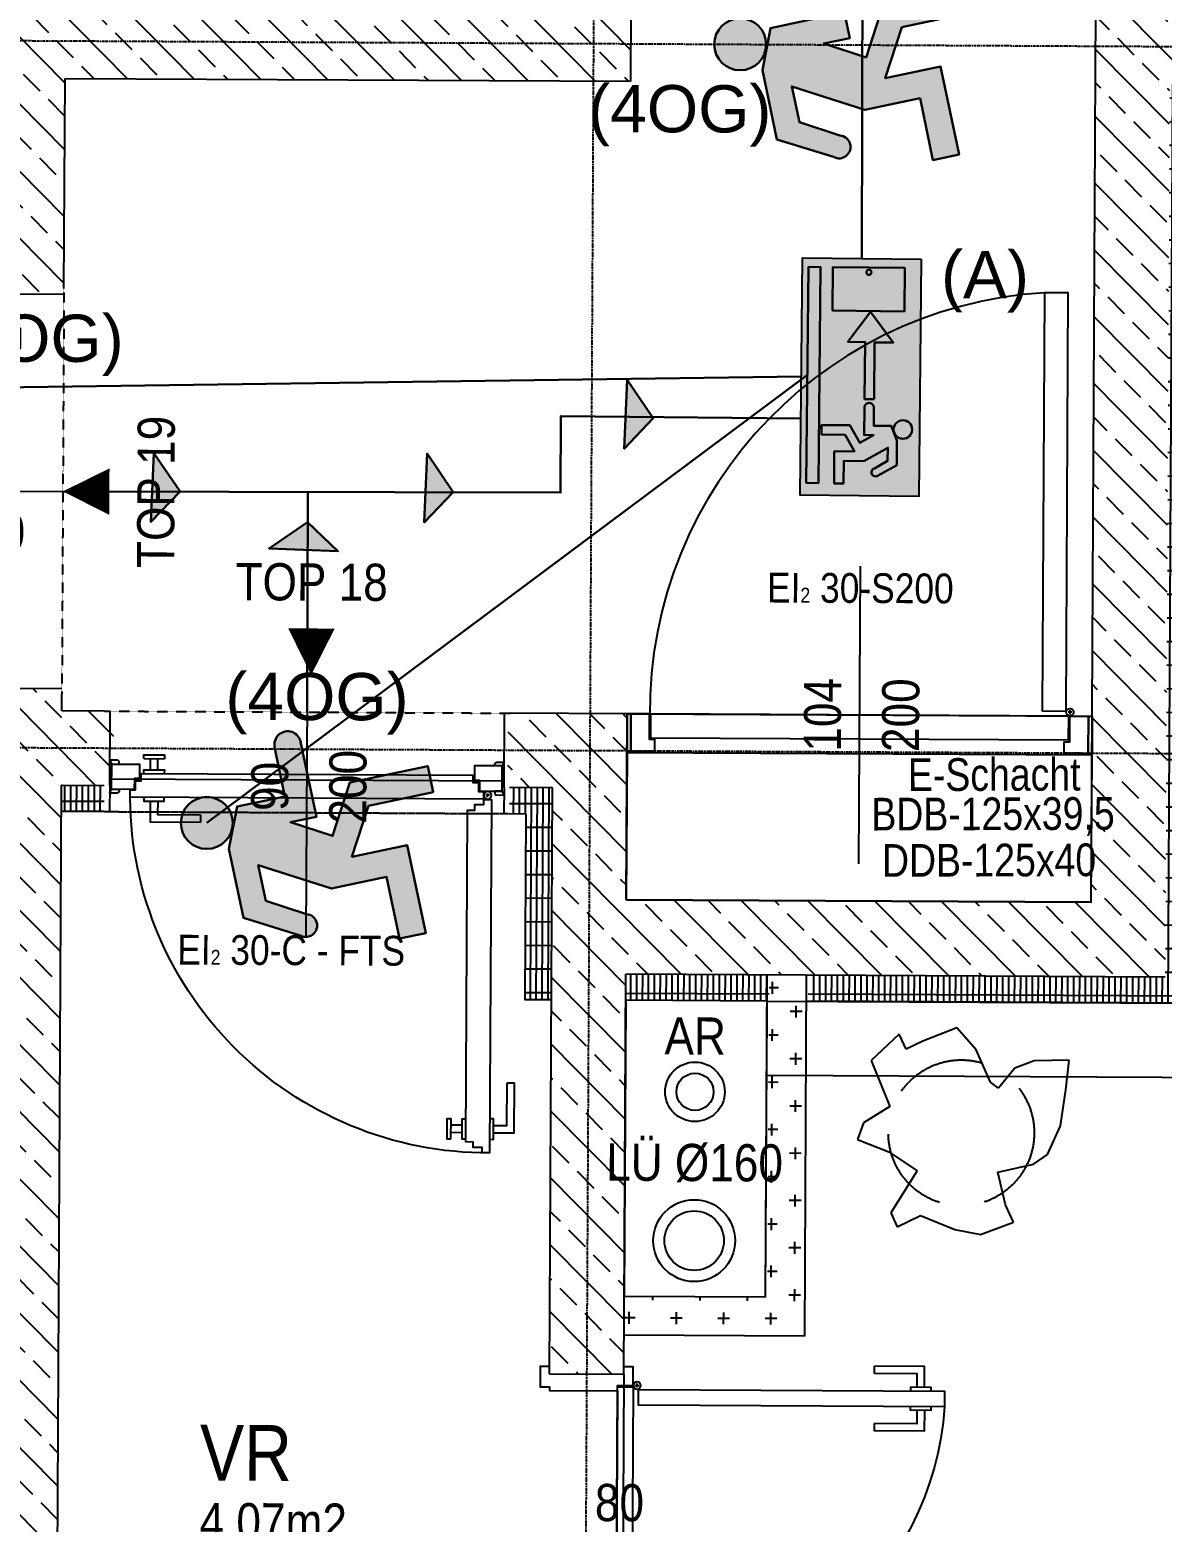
# Model space of a CAD drawing. Header units: millimetres. Extents: x -89828 to -25315, y -35442 to 69272.
# Drawn here: x -78117 to -75073, y 27855 to 31866 of the extents above; entities that cross this region are included whole.
import ezdxf
from ezdxf.enums import TextEntityAlignment as Align

# ---------------------------------------------------------------- set-up
doc = ezdxf.new("R2010")
doc.units = ezdxf.units.MM
doc.linetypes.add('HIDDEN2', pattern=[0.1875, 0.125, -0.0625])
doc.linetypes.add('STRICHPUNKT', pattern=[1, 0.5, -0.25, 0, -0.25])
for name, color, linetype in [('00_HLP---------M0', 6, 'Continuous'), ('00_HLP-G00-L04-M0', 6, 'Continuous'), ('01-ANS-G00-L04-M0', 8, 'Continuous'), ('01-SYM-G00-L04-M0', 8, 'Continuous'), ('01-TXT---------M0', 1, 'Continuous'), ('01-TXT---------PP', 1, 'Continuous'), ('01-TXT-G00-L04-M0', 1, 'Continuous'), ('02-AXO-G00-L04-M0', 8, 'STRICHPUNKT'), ('02-DIM-G00-L04-ROHBAU', 8, 'Continuous'), ('02-FIL-G00-L04-ORANGE', 40, 'Continuous'), ('02-FIL-G00-L04-STB', 8, 'Continuous'), ('02-HID-G00-L04-M0', 8, 'HIDDEN2'), ('02-TWA---------M0', 4, 'Continuous'), ('02-TWA-G00-L04-M0', 4, 'Continuous'), ('02-ZWA---------M0', 2, 'Continuous'), ('02-ZWA-G00-L04-M0', 2, 'Continuous'), ('03-ANS-G00-L04-M0', 8, 'Continuous'), ('03-SYM-G00-L04-M0', 8, 'Continuous'), ('05-STO---------M0', 1, 'Continuous'), ('05-STO--------M0', 1, 'Continuous'), ('05-SYM---------M0', 8, 'Continuous'), ('05-SYM--------M0', 8, 'Continuous'), ('05-SYM-G00-L04-M0', 8, 'Continuous'), ('05-TXT--------M0', 8, 'Continuous'), ('05-TXT-G00-L04-M0', 8, 'Continuous'), ('05_HLP---------M0', 6, 'Continuous'), ('07_MOB-G00-L04-M0', 6, 'HIDDEN2')]:
    doc.layers.add(name, color=color, linetype=linetype)
doc.layers.add('E_Bauangaben', color=242, linetype='Continuous', true_color=0xcb1042)
doc.styles.add('0.EG (1)$0$ERSTELLTER_STIL_2', font='ARIALN.TTF')
doc.styles.add('ARIAL', font='arial.ttf', dxfattribs={"width": 0.85})
doc.styles.get("Standard").update_dxf_attribs({"font": 'arial.ttf'})
doc.dimstyles.new('pp chromy&schneider', dxfattribs={"dimscale": 0.005, "dimtxt": 25, "dimasz": 10, "dimexe": 0, "dimexo": 0, "dimgap": 5, "dimtad": 1, "dimdec": 1, "dimlfac": 100, "dimrnd": 0.1, "dimzin": 9, "dimdsep": 46, "dimtxsty": 'ARIAL', "dimblk": 'c&s kote', "dimcen": 0, "dimse1": 1, "dimse2": 1, "dimclrd": 8, "dimclrt": 8, "dimadec": 0, "dimazin": 0, "dimtfac": 0.75, "dimtdec": 1, "dimtix": 1, "dimtmove": 2, "dimatfit": 0, "dimldrblk": 'NONE', "dimfxl": 1, "dimtolj": 1, "dimlwd": -1, "dimarcsym": 0})
pattern_1 = [(89.70755, (-111790.204, -17025.04), (-15.8747932, 0.0810293), []), (179.70755, (-111790.204, -17025.04), (-0.32412, -63.49917), [])]
pattern_2 = [(134.70755, (-111790.2, -17025.04), (-90.25976, -89.34302), []), (134.70755, (-111789.75, -16935.24), (-90.25976, -89.34302), [63.5, -31.75])]

# ---------------------------------------------------------------- blocks, each defined once
blk = doc.blocks.new('WET')
at = {"layer": '02-TWA---------M0'}
for points in [[(-0.53, 0), (-0.53, 0.2)], [(0.53, 0), (0.53, 0.2)]]:
    blk.add_lwpolyline(points, dxfattribs=at)
at = {"layer": '02-ZWA---------M0'}
for points in [[(-0.53, 0), (-0.53, -0.07)], [(0.53, 0), (0.53, -0.07)]]:
    blk.add_lwpolyline(points, dxfattribs=at)
at = {"layer": '05-STO---------M0'}
for points in [[(-0.525, 0.058), (-0.505, 0.058), (-0.505, 0.063, 0.414214), (-0.51, 0.068), (-0.53, 0.068)], [(0.525, 0.058), (0.505, 0.058), (0.505, 0.063, -0.414214), (0.51, 0.068), (0.53, 0.068)], [(-0.525, -0.01), (-0.505, -0.01), (-0.505, -0.015, -0.414214), (-0.51, -0.02), (-0.53, -0.02)], [(0.525, -0.01), (0.505, -0.01), (0.505, -0.015, 0.414214), (0.51, -0.02), (0.53, -0.02)]]:
    blk.add_lwpolyline(points, format="xyb", close=True, dxfattribs=at)
for points in [[(-0.464, -0.01), (-0.525, -0.01), (-0.525, 0.058), (-0.45, 0.058), (-0.45, 0.058), (-0.45, 0.058), (-0.45, 0.0195), (-0.464, 0.0195), (-0.464, -0.01)], [(0.464, -0.01), (0.525, -0.01), (0.525, 0.058), (0.45, 0.058), (0.45, 0.058), (0.45, 0.058), (0.45, 0.0195), (0.464, 0.0195), (0.464, -0.01)]]:
    blk.add_lwpolyline(points, dxfattribs=at)
at = {"layer": '05-SYM---------M0'}
for p, q in [((-0.422, -0.908), (-0.392, -0.908)), ((-0.422, -0.928), (-0.392, -0.928))]:
    blk.add_line(p, q, dxfattribs=at)
for points in [[(0.53, 0.018), (-0.53, 0.018)], [(-0.432, -0.061), (-0.432, -0.061), (-0.452, -0.061), (-0.452, -0.046), (-0.476, -0.046), (-0.476, -0.032), (-0.496, -0.032), (-0.496, -0.982), (-0.476, -0.982), (-0.476, -0.968), (-0.452, -0.968), (-0.452, -0.953), (-0.432, -0.953), (-0.432, -0.061)], [(-0.491, -0.021), (-0.481, -0.021)], [(-0.486, -0.026), (-0.486, -0.016)], [(-0.506, -0.928), (-0.562, -0.928), (-0.562, -0.793)], [(-0.542, -0.793), (-0.562, -0.793)], [(-0.506, -0.908), (-0.542, -0.908), (-0.542, -0.793)], [(-0.496, -0.9455), (-0.506, -0.9455), (-0.506, -0.8905), (-0.496, -0.8905)], [(-0.432, -0.9455), (-0.422, -0.9455), (-0.422, -0.8905), (-0.432, -0.8905)], [(-0.392, -0.9455), (-0.382, -0.9455), (-0.382, -0.8905), (-0.392, -0.8905)], [(-0.392, -0.9455), (-0.392, -0.8905)]]:
    blk.add_lwpolyline(points, dxfattribs=at)
blk.add_circle((-0.486, -0.021), 0.01, dxfattribs=at)
blk.add_arc((-0.486, -0.021), 0.9611, 269.4038, 0.6558, dxfattribs=at)
at = {"layer": '05_HLP---------M0'}
for p, q in [((0.401, 0.043), (0.401, 0.073)), ((0.421, 0.043), (0.421, 0.073))]:
    blk.add_line(p, q, dxfattribs=at)
for points in [[(0.4385, 0.073), (0.4385, 0.083), (0.3835, 0.083), (0.3835, 0.073)], [(0.4385, 0.073), (0.3835, 0.073)], [(0.4385, 0.033), (0.4385, 0.043), (0.3835, 0.043), (0.3835, 0.033)], [(-0.446, 0.033), (-0.446, 0.033), (-0.446, 0.013), (-0.461, 0.013), (-0.461, -0.011), (-0.475, -0.011), (-0.475, -0.031), (0.475, -0.031), (0.475, -0.011), (0.461, -0.011), (0.461, 0.013), (0.446, 0.013), (0.446, 0.033), (-0.446, 0.033)], [(0.4385, -0.031), (0.4385, -0.041), (0.3835, -0.041), (0.3835, -0.031)], [(0.421, -0.041), (0.421, -0.097), (0.286, -0.097)], [(0.401, -0.041), (0.401, -0.077), (0.286, -0.077)], [(0.286, -0.077), (0.286, -0.097)]]:
    blk.add_lwpolyline(points, dxfattribs=at)
blk = doc.blocks.new('00-top')
blk.add_lwpolyline([(0, 0, 0, 0.125, 0), (-0.125, 0, 0.125, 0.125, 0)], format="xyseb")
at = {"layer": '01-TXT---------M0', "color": 8, "style": 'ARIAL', "width": 0.85}
for tag, p in [('NUMBER', (-0.3, 0)), ('TOP', (-0.65, 0))]:
    blk.add_attdef(tag, text='', height=0.1, rotation=90, dxfattribs=at).set_placement(p, align=Align.MIDDLE_CENTER)
blk = doc.blocks.new('05-TXT')
at = {"layer": '05-TXT--------M0'}
blk.add_line((-0.4, 0), (0.4, 0), dxfattribs=at)
at = {"layer": '05-TXT--------M0', "color": 8, "style": 'ARIAL', "width": 0.85}
blk.add_attdef('BREITE', text='', height=0.1, dxfattribs=at).set_placement((0, 0.05), align=Align.CENTER)
blk.add_attdef('HÖHE', text='', height=0.1, rotation=360, dxfattribs=at).set_placement((0, -0.06), align=Align.TOP_CENTER)
blk = doc.blocks.new('TÜR-80_20er-WAND')
at = {"layer": '00_HLP---------M0'}
for points in [[(-0.3575, 0.045), (-0.3575, 0.101), (-0.2225, 0.101)], [(-0.3375, 0.045), (-0.3375, 0.081), (-0.2225, 0.081)], [(-0.2225, 0.081), (-0.2225, 0.101)], [(-0.375, 0.035), (-0.375, 0.045), (-0.32, 0.045), (-0.32, 0.035)], [(0.4, -0.007), (-0.4, -0.007)], [(-0.375, -0.007), (-0.375, -0.017), (-0.32, -0.017), (-0.32, -0.007)], [(-0.3575, -0.017), (-0.3575, -0.073), (-0.2225, -0.073)], [(-0.3375, -0.017), (-0.3375, -0.053), (-0.2225, -0.053)], [(-0.2225, -0.053), (-0.2225, -0.073)]]:
    blk.add_lwpolyline(points, dxfattribs=at)
blk.add_lwpolyline([(0.4115, 0.035), (-0.4115, 0.035), (-0.4115, 0.035), (-0.4115, -0.007), (0.4115, -0.007)], close=True, dxfattribs=at)
at = {"layer": '02-TWA---------M0'}
for points in [[(-0.445, -0.19), (-0.445, 0.01)], [(0.445, -0.19), (0.445, 0.01)]]:
    blk.add_lwpolyline(points, dxfattribs=at)
at = {"layer": '05-STO--------M0'}
for points in [[(-0.465, -0.19), (-0.465, -0.215), (-0.41, -0.215), (-0.41, -0.19), (-0.4, -0.19), (-0.4, -0.007), (-0.415, -0.007), (-0.415, 0.035), (-0.465, 0.035), (-0.465, 0.01)], [(0.465, -0.19), (0.465, -0.215), (0.41, -0.215), (0.41, -0.19), (0.4, -0.19), (0.4, -0.007), (0.415, -0.007), (0.415, 0.035), (0.465, 0.035), (0.465, 0.01)]]:
    blk.add_lwpolyline(points, dxfattribs=at)
at = {"layer": '05-SYM---------M0'}
for points in [[(0.352, 0.8185), (0.296, 0.8185), (0.296, 0.6835)], [(0.362, 0.836), (0.352, 0.836), (0.352, 0.781), (0.362, 0.781)], [(0.404, 0.836), (0.414, 0.836), (0.414, 0.781), (0.404, 0.781)], [(0.414, 0.8185), (0.47, 0.8185), (0.47, 0.6835)], [(0.352, 0.7985), (0.316, 0.7985), (0.316, 0.6835)], [(0.414, 0.7985), (0.45, 0.7985), (0.45, 0.6835)], [(0.316, 0.6835), (0.296, 0.6835)], [(0.45, 0.6835), (0.47, 0.6835)]]:
    blk.add_lwpolyline(points, dxfattribs=at)
at = {"layer": '05-SYM--------M0'}
blk.add_lwpolyline([(0.404, 0.0495), (0.404, 0.8725), (0.404, 0.8725), (0.362, 0.8725), (0.362, 0.0495)], close=True, dxfattribs=at)
for points in [[(0.41, 0.046), (0.42, 0.046)], [(0.415, 0.041), (0.415, 0.051)]]:
    blk.add_lwpolyline(points, dxfattribs=at)
blk.add_circle((0.415, 0.046), 0.01, dxfattribs=at)
blk.add_arc((0.415, 0.046), 0.8282, 93.6691, 183.6691, dxfattribs=at)
blk = doc.blocks.new('01-SQM')
at = {"layer": '01-TXT---------M0', "color": 1, "style": 'ARIAL', "width": 0.85}
blk.add_attdef('ROOM', (0, 0), '', height=0.15, dxfattribs=at)
blk.add_attdef('AREA', text='', height=0.1, dxfattribs=at).set_placement((0, -0.06), align=Align.TOP_LEFT)
at = {"layer": '01-TXT---------PP', "color": 1, "style": 'ARIAL', "width": 0.85}
blk.add_attdef('NR', text='', height=0.15, dxfattribs=at).set_placement((-0.1173, 0), align=Align.RIGHT)
blk.add_attdef('FLOOR', text='', height=0.1, dxfattribs=at).set_placement((0, -0.26), align=Align.TOP_LEFT)
blk = doc.blocks.new('03-rar')
blk.add_circle((0, 0), 0.05)
at = {"layer": '01-TXT---------M0', "color": 8, "style": 'ARIAL', "width": 0.85}
blk.add_attdef('RR', text='', height=0.1, dxfattribs=at).set_placement((0, 0.1), align=Align.CENTER)
blk = doc.blocks.new('ZIMMERPFLANZE')
blk.add_lwpolyline([(-11.7366, -9.202), (-11.7751, -9.238), (-11.7495, -9.3013), (-11.7859, -9.3233), (-11.7943, -9.3461), (-11.751, -9.3631), (-11.7126, -9.3893), (-11.7486, -9.447), (-11.7402, -9.4662), (-11.7078, -9.4506), (-11.6609, -9.4698), (-11.626, -9.477), (-11.5804, -9.4602), (-11.5912, -9.4362), (-11.602, -9.3917), (-11.5527, -9.3809), (-11.5335, -9.3677), (-11.5155, -9.3281), (-11.5083, -9.2788), (-11.5035, -9.238), (-11.5515, -9.2392), (-11.578, -9.2488), (-11.6008, -9.2764), (-11.6116, -9.268), (-11.6309, -9.2236), (-11.6573, -9.1936), (-11.7042, -9.2116), (-11.727, -9.2224), (-11.7366, -9.202)])
blk.add_circle((-11.6518, -9.3375), 0.1)
blk = doc.blocks.new('c&s kote')
at = {"color": 8}
for p, q in [((0, -2), (0, 2)), ((0, 2), (0, -2)), ((-2, 0), (2, 0)), ((2, 0), (-2, 0))]:
    blk.add_line(p, q, dxfattribs=at)
blk.add_circle((0, 0), 0.5, dxfattribs=at)
blk = doc.blocks.new('*D358')
at = {"layer": '02-DIM-G00-L04-ROHBAU', "color": 8, "transparency": 16777216}
blk.add_arc((-84106.7, 21100.8), 1076, 180.0171, 269.7049, dxfattribs=at)
at = {"layer": 'Defpoints', "color": 0, "transparency": 16777216}
for p in [(-84004.5, 41133.9), (-89295.3, 21099.5), (-71706.6, 21103.9), (-85039.4, 20564.2), (-84118.8, 18734.2)]:
    blk.add_point(p, dxfattribs=at)
at = {"layer": '02-DIM-G00-L04-ROHBAU', "color": 8, "transparency": 16777216, "xscale": 0.05, "yscale": 0.05, "zscale": 0.05}
for p, rotation in [((-85182.7, 21100.5), 90.01578644530409), ((-84112.2, 20024.8), 359.7062180805232)]:
    blk.add_blockref('c&s kote', p, dxfattribs=dict(at, rotation=rotation))
at = {"layer": '02-DIM-G00-L04-ROHBAU', "color": 8, "transparency": 16777216, "insert": (-84869.4, 20341.8), "char_height": 0.125, "attachment_point": 5, "rotation": 314.861, "style": 'ARIAL'}
blk.add_mtext('\\A1;90°', dxfattribs=at)
blk = doc.blocks.new('_None')
blk = doc.blocks.new('TÜR-BLOCKZARGE-SCHACHT_125')
at = {"layer": '05-STO---------M0'}
for points in [[(-0.565, 0), (-0.615, 0), (-0.615, 0.1), (-0.55, 0.1), (-0.55, 0.1), (-0.55, 0.1), (-0.55, 0.069), (-0.565, 0.069), (-0.565, 0)], [(0.565, 0), (0.615, 0), (0.615, 0.1), (0.55, 0.1), (0.55, 0.1), (0.55, 0.1), (0.55, 0.069), (0.565, 0.069), (0.565, 0)]]:
    blk.add_lwpolyline(points, dxfattribs=at)
at = {"layer": '05-SYM---------M0'}
for points in [[(-0.615, 0), (-0.625, 0), (-0.625, 0.1), (-0.615, 0.1)], [(0.615, 0), (0.625, 0), (0.625, 0.1), (0.615, 0.1)]]:
    blk.add_lwpolyline(points, close=True, dxfattribs=at)
for points in [[(-0.57, -0.0104), (-0.56, -0.0104)], [(-0.565, -0.0154), (-0.565, -0.0054)], [(-0.4906, -0.0134), (-0.4906, -0.0134), (-0.4906, -0.0134), (-0.4906, -0.0134), (-0.5546, -0.0134), (-0.5546, -0.0134), (-0.5546, -0.0134), (-0.5546, -1.1374), (-0.5546, -1.1374), (-0.5546, -1.1374), (-0.4906, -1.1374), (-0.4906, -1.1374), (-0.4906, -1.1374), (-0.4906, -0.0134)]]:
    blk.add_lwpolyline(points, dxfattribs=at)
blk.add_circle((-0.565, -0.0104), 0.01, dxfattribs=at)
blk.add_arc((-0.565, -0.0104), 1.1295, 273.777, 3.777, dxfattribs=at)
at = {"layer": '05_HLP---------M0'}
blk.add_lwpolyline([(-0.562, 0.064), (-0.562, 0.064), (-0.562, 0.064), (-0.562, 0.064), (-0.562, 0), (-0.562, 0), (-0.562, 0), (0.562, 0), (0.562, 0), (0.562, 0), (0.562, 0.064), (0.562, 0.064), (0.562, 0.064), (-0.562, 0.064)], dxfattribs=at)
blk = doc.blocks.new('*D401')
at = {"layer": '02-DIM-G00-L04-ROHBAU', "color": 8, "transparency": 16777216}
blk.add_arc((-84017.6, 38567), 783.2, 89.7112, 180.3764, dxfattribs=at)
at = {"layer": 'Defpoints', "color": 0, "transparency": 16777216}
for p in [(-84004.5, 41133.9), (-84408.4, 39245.7), (-66186.8, 38685.2), (-89206.3, 38532.5), (-84118.8, 18734.2)]:
    blk.add_point(p, dxfattribs=at)
at = {"layer": '02-DIM-G00-L04-ROHBAU', "color": 8, "transparency": 16777216, "xscale": 0.05, "yscale": 0.05, "zscale": 0.05}
for p, rotation in [((-84013.6, 39350.1), 359.709378319148), ((-84800.7, 38561.8), 270.3781979327374)]:
    blk.add_blockref('c&s kote', p, dxfattribs=dict(at, rotation=rotation))
at = {"layer": '02-DIM-G00-L04-ROHBAU', "color": 8, "transparency": 16777216, "insert": (-84571.9, 39120.4), "char_height": 0.125, "attachment_point": 5, "rotation": 45.0438, "style": 'ARIAL'}
blk.add_mtext('\\A1;91°', dxfattribs=at)
blk = doc.blocks.new('*D400')
at = {"layer": '02-DIM-G00-L04-ROHBAU', "color": 8, "transparency": 16777216}
blk.add_arc((-84037, 34766.4), 799.5, 89.7111, 179.704, dxfattribs=at)
at = {"layer": 'Defpoints', "color": 0, "transparency": 16777216}
for p in [(-84004.5, 41133.9), (-84433.2, 35460.8), (-89225.4, 34792.9), (-66207.2, 34675.4), (-84118.8, 18734.2)]:
    blk.add_point(p, dxfattribs=at)
at = {"layer": '02-DIM-G00-L04-ROHBAU', "color": 8, "transparency": 16777216, "xscale": 0.05, "yscale": 0.05, "zscale": 0.05}
for p, rotation in [((-84032.9, 35565.8), 359.7093409936003), ((-84836.4, 34770.5), 269.7057576421179)]:
    blk.add_blockref('c&s kote', p, dxfattribs=dict(at, rotation=rotation))
at = {"layer": '02-DIM-G00-L04-ROHBAU', "color": 8, "transparency": 16777216, "insert": (-84599.5, 35334.6), "char_height": 0.125, "attachment_point": 5, "rotation": 44.7075, "style": 'ARIAL'}
blk.add_mtext('\\A1;90°', dxfattribs=at)
blk = doc.blocks.new('9809550')
at = {"color": 18, "lineweight": 30, "true_color": 0x000000}
for points in [[(423921.7, 99168.8), (423956.8, 99168.8), (423956.8, 99202.9), (423984.5, 99214.5), (424033.7, 99214.5), (424053.8, 99178.3)], [(424040.2, 99170.9), (424025.2, 99196.7), (423999.7, 99196.8), (424026.2, 99150.3), (424026.2, 99110.9), (424070.2, 99110.9), (424070.2, 99092.3), (424007.5, 99092.3), (424007.5, 99131.7), (423975, 99113.1), (423975, 99067), (423956.5, 99067), (423956.5, 99122.4), (423990.5, 99141.9), (423975.1, 99168.8), (423975.1, 99150.2), (423921.7, 99150.3)]]:
    blk.add_lwpolyline(points, dxfattribs=at)
blk.add_circle((423963.6, 99225.9), 18.1, dxfattribs=at)
for centre, radius, start, end in [((424047.8, 99173.1), 7.96, 195.7299, 41.4005), ((423921.7, 99159.5), 9.27, 89.9849, 270.0151)]:
    blk.add_arc(centre, radius, start, end, dxfattribs=at)
blk = doc.blocks.new('750298750')
h = blk.add_hatch(color=3)
h.paths.add_polyline_path([(426943.6, 99576.9), (426968.1, 99576.8), (426982.5, 99552, 1.25347), (426995.6, 99559.2), (426976.3, 99594), (426929, 99594), (426902.3, 99582.8), (426902.3, 99550), (426868.6, 99550, 1), (426868.6, 99532.2), (426919.9, 99532.1), (426919.9, 99550), (426934.8, 99524.1), (426902.1, 99505.4), (426902.1, 99452.1), (426919.8, 99452.1), (426919.8, 99496.4), (426951.1, 99514.3), (426951.1, 99476.4), (427011.4, 99476.4), (427011.4, 99494.3), (426969.1, 99494.3), (426969.1, 99532.2)])
h.paths.add_polyline_path([(426891.5, 99604.9, 1), (426926.3, 99604.9, 1)])
at = {"xscale": 0.9619413167778113, "yscale": 0.9619413167778113, "zscale": 0.9619413167778113}
blk.add_blockref('9809550', (19080.8, 4155.4), dxfattribs=at)
blk = doc.blocks.new('RIVO-SIBEL-ARR-left')
h = blk.add_hatch(color=100)
h.paths.add_polyline_path([(3656.51, 1956.46), (3656.51, 1947.63), (3674.18, 1947.63), (3674.18, 1956.46)])
h.paths.add_polyline_path([(3662.75, 1954.45), (3662.75, 1953.06), (3666.97, 1953.06), (3666.98, 1952.36), (3662.74, 1952.36), (3662.74, 1951.07), (3660.49, 1952.74)], flags=16)
h.paths.add_polyline_path([(3660.42, 1955.25), (3660.42, 1949.9), (3657.18, 1949.9), (3657.18, 1955.25)], flags=16)
h.paths.add_polyline_path([(3657.73, 1952.58, -1), (3657.35, 1952.58, -1)], flags=0)
h.paths.add_polyline_path([(3667.61, 1953.06), (3668.95, 1953.06), (3668.95, 1954.36), (3669.48, 1954.59, -0.535619), (3668.52, 1955.23, -1), (3669.9, 1955.23, -0.302406), (3669.48, 1954.59), (3670.01, 1954.8), (3671.88, 1954.8), (3672.65, 1953.42, -1.25347), (3672.13, 1953.14), (3671.56, 1954.12), (3670.59, 1954.12), (3671.59, 1952.35), (3671.59, 1950.85), (3673.27, 1950.85), (3673.27, 1950.14), (3670.88, 1950.14), (3670.88, 1951.64), (3669.64, 1950.93), (3669.64, 1949.18), (3668.94, 1949.18), (3668.94, 1951.29), (3670.24, 1952.03), (3669.65, 1953.05), (3669.65, 1952.35), (3667.61, 1952.35, -1)], flags=16)
h.paths.add_polyline_path([(3673.27, 1948.98), (3673.27, 1948.07), (3657.18, 1948.07), (3657.18, 1948.98)], flags=16)
h = blk.add_hatch(color=256)
h.paths.add_polyline_path([(3670.59, 1954.12), (3671.56, 1954.12), (3672.13, 1953.14, 1.25347), (3672.65, 1953.42), (3671.88, 1954.8), (3670.01, 1954.8), (3668.95, 1954.36), (3668.95, 1953.06), (3667.61, 1953.06, 1), (3667.61, 1952.35), (3669.65, 1952.35), (3669.65, 1953.05), (3670.24, 1952.03), (3668.94, 1951.29), (3668.94, 1949.18), (3669.64, 1949.18), (3669.64, 1950.93), (3670.88, 1951.64), (3670.88, 1950.14), (3673.27, 1950.14), (3673.27, 1950.85), (3671.59, 1950.85), (3671.59, 1952.35)])
h.paths.add_polyline_path([(3668.52, 1955.23, 1), (3669.9, 1955.23, 1)])
h = blk.add_hatch(color=7)
h.paths.add_polyline_path([(3660.42, 1955.25), (3657.18, 1955.25), (3657.18, 1949.9), (3660.42, 1949.9)])
h.paths.add_polyline_path([(3657.73, 1952.58, -1), (3657.35, 1952.58, -1)], flags=16)
h.paths.add_polyline_path([(3673.27, 1948.07), (3673.27, 1948.98), (3657.18, 1948.98), (3657.18, 1948.07)])
blk.add_hatch(color=256).paths.add_polyline_path([(3662.75, 1953.06), (3662.75, 1954.45), (3660.49, 1952.74), (3662.74, 1951.07), (3662.74, 1952.36), (3666.98, 1952.36), (3666.97, 1953.06)])
blk.add_lwpolyline([(3656.51, 1956.46), (3674.18, 1956.46), (3674.18, 1947.63), (3656.51, 1947.63)], close=True)
at = {"color": 18, "lineweight": 30, "true_color": 0x000000}
for points in [[(3660.42, 1955.25), (3657.18, 1955.25), (3657.18, 1949.9), (3660.42, 1949.9)], [(3673.27, 1948.98), (3657.18, 1948.98), (3657.18, 1948.07), (3673.27, 1948.07)]]:
    blk.add_lwpolyline(points, close=True, dxfattribs=at)
blk.add_lwpolyline([(3666.97, 1953.06), (3662.75, 1953.06), (3662.75, 1954.45), (3660.49, 1952.74), (3662.74, 1951.07), (3662.74, 1952.36), (3666.98, 1952.36), (3666.97, 1953.06)], dxfattribs=at)
blk.add_circle((3657.54, 1952.58), 0.19, dxfattribs=at)
at = {"xscale": 0.0381026673526157, "yscale": 0.0381026673526157, "zscale": 0.0381026673526157}
blk.add_blockref('9809550', (-12484.93, -1825.54), dxfattribs=at)
blk = doc.blocks.new('4444444')
at = {"lineweight": 30}
h = blk.add_hatch(color=100, dxfattribs=at)
h.dxf.hatch_style = 1
h.paths.add_polyline_path([(431810.8, 98429.5), (431736, 98429.5), (431806.7, 98326.5)])
h.paths.add_polyline_path([(431814, 98511.5), (431736, 98429.5), (431810.8, 98429.5)])
at = {"color": 102, "lineweight": 30, "true_color": 0x21de37}
blk.add_lwpolyline([(431736, 98429.5), (431806.7, 98326.5), (431736, 98429.5), (431814, 98511.5), (431806.7, 98326.5)], dxfattribs=at)

msp = doc.modelspace()

# ---------------------------------------------------------------- hatches: boundary and pattern name
at = {"layer": '02-FIL-G00-L04-ORANGE', "true_color": 0x636466}
h = msp.add_hatch(dxfattribs=at)
h.set_pattern_fill('GRATE', color=251, scale=20, angle=197.0465413, style=0)
h.set_pattern_definition(pattern_1)
h.paths.add_polyline_path([(-75064.6681, 29320.5139), (-76024.6556, 29325.4139), (-76025.0129, 29255.4148), (-74995.0263, 29250.1575), (-74982.7762, 31650.1263), (-72752.8052, 31638.7439), (-72752.4479, 31708.743), (-75052.418, 31720.4826)])
h = msp.add_hatch(dxfattribs=at)
h.set_pattern_fill('GRATE', color=251, scale=20, angle=197.0465413, style=0)
h.set_pattern_definition(pattern_1)
h.paths.add_polyline_path([(-77917.0788, 29835.0799), (-78032.0773, 29835.6669), (-78032.4346, 29765.6678), (-77917.4361, 29765.0808)])
h = msp.add_hatch(dxfattribs=at)
h.set_pattern_fill('GRATE', color=251, scale=20, angle=197.0465413, style=0)
h.set_pattern_definition(pattern_1)
h.paths.add_polyline_path([(-76712.0945, 29828.9293), (-76827.093, 29829.5163), (-76827.4503, 29759.5172), (-76782.4509, 29759.2875), (-76785.003, 29259.294), (-76715.0039, 29258.9367)])
h = msp.add_hatch(dxfattribs=at)
h.set_pattern_fill('CROSS', color=251, scale=10, angle=197.0465413, style=0)
h.set_pattern_definition([(89.70755, (-111790.204, -17025.04), (-63.175056, 63.82329), [31.75, -95.25]), (179.70755, (-111774.25, -17009.25), (-63.82329, -63.175056), [31.75, -95.25])])
h.paths.add_polyline_path([(-76024.6556, 29325.4139), (-76129.6542, 29325.9499), (-76134.0693, 28460.9611), (-76519.0643, 28462.9263), (-76519.6003, 28357.9276), (-76029.6067, 28355.4266)])
h = msp.add_hatch(dxfattribs=at)
h.set_pattern_fill('GRATE', color=251, scale=20, angle=197.0465413, style=0)
h.set_pattern_definition(pattern_1)
h.paths.add_polyline_path([(-76129.6542, 29325.9499), (-76514.6492, 29327.915), (-76515.0065, 29257.9159), (-76130.0115, 29255.9508)])
at = {"layer": '02-FIL-G00-L04-STB', "true_color": 0x636466}
h = msp.add_hatch(dxfattribs=at)
h.set_pattern_fill('ANSI33', color=251, scale=20, angle=197.0465413, style=0)
h.set_pattern_definition(pattern_2)
h.paths.add_polyline_path([(-76501.3783, 31927.8811), (-78931.3466, 31940.2843), (-78920.5767, 34050.2569), (-76490.6084, 34037.8536), (-76487.5969, 34627.846), (-71237.6653, 34601.0489), (-71240.5236, 34041.0562), (-71040.5263, 34040.0353), (-71036.6471, 34800.0254), (-72536.6275, 34807.6817), (-72528.6461, 36371.355), (-72608.6451, 36371.7634), (-72608.645, 36371.7751), (-72728.6433, 36372.4051), (-72736.6249, 34808.7026), (-76686.5735, 34828.8642), (-76689.5849, 34238.8719), (-79119.5533, 34251.2751), (-79132.3648, 31741.3078), (-78222.3767, 31736.663), (-78225.3371, 31156.6705), (-78145.3382, 31156.2622), (-78025.3397, 31155.6497), (-78022.3793, 31735.6421), (-76502.3991, 31727.8837)])
h = msp.add_hatch(dxfattribs=at)
h.set_pattern_fill('ANSI33', color=251, scale=20, angle=197.0465413, style=0)
h.set_pattern_definition(pattern_2)
h.paths.add_polyline_path([(-71048.5909, 32460.0559), (-71248.5883, 32461.0768), (-71251.4466, 31901.084), (-75251.3945, 31921.5009), (-75263.6446, 29521.5321), (-76513.6283, 29527.9124), (-76511.0762, 30027.9059), (-76831.0721, 30029.5392), (-76832.0929, 29829.5418), (-76712.0945, 29828.9293), (-76720.1336, 28253.9498), (-76520.1362, 28252.929), (-76514.6492, 29327.915), (-75064.6681, 29320.5139), (-75052.418, 31720.4826), (-72752.4479, 31708.743), (-72756.3782, 30938.753), (-72556.3808, 30937.7322), (-72552.4506, 31707.7221), (-71052.4701, 31700.0658)])
h = msp.add_hatch(dxfattribs=at)
h.set_pattern_fill('ANSI33', color=251, scale=20, angle=197.0465413, style=0)
h.set_pattern_definition(pattern_2)
h.paths.add_polyline_path([(-78032.0773, 29835.6669), (-77892.0791, 29834.9523), (-77891.0583, 30034.9497), (-78031.0564, 30035.6643), (-78030.7502, 30095.6635), (-78230.7476, 30096.6843), (-78241.6706, 27956.7122), (-82871.6103, 27980.3447), (-82865.8936, 29100.3301), (-83065.891, 29101.3509), (-83072.8327, 27741.3686), (-82872.8353, 27740.3478), (-82872.6311, 27780.3473), (-78042.694, 27755.694)])

# ---------------------------------------------------------------- linework, layer by layer
at = {"color": 3, "lineweight": 30}
for points in [[(-75880.2809, 31251.5652), (-75877.5935, 32426.0657)], [(-77371.065, 30032.2955), (-77369.7108, 30624.1502)]]:
    msp.add_lwpolyline(points, dxfattribs=at)
at = {"color": 4, "lineweight": 30}
for points in [[(-78461.684, 30900.9409), (-76042.9005, 30934.3389)], [(-77641.0949, 29734.7945), (-76026.8684, 30938.6311)]]:
    msp.add_lwpolyline(points, dxfattribs=at)
at = {"color": 102, "lineweight": 30, "true_color": 0x21de37}
msp.add_lwpolyline([(-78028.045, 30625.6566), (-76690.0972, 30622.5951), (-76689.6276, 30827.8494), (-76044.0363, 30821.3594)], dxfattribs=at)
at = {"layer": '00_HLP-G00-L04-M0', "color": 251, "true_color": 0x636466}
for centre, radius in [((-76329.0382, 29011.9635), 80), ((-76331.0799, 28611.9687), 110)]:
    msp.add_circle(centre, radius, dxfattribs=at)
at = {"layer": '01-ANS-G00-L04-M0', "color": 251, "true_color": 0x636466}
for points in [[(-76513.6283, 29527.9142), (-75263.6446, 29521.5321), (-75261.6285, 29916.527), (-76511.6122, 29922.9072), (-76513.629, 29527.9142)], [(-75261.6285, 29916.527), (-76511.6122, 29922.9072)], [(-76520.1362, 28252.929), (-76524.679, 27362.9406)]]:
    msp.add_lwpolyline(points, dxfattribs=at)
at = {"layer": '02-AXO-G00-L04-M0', "color": 251, "true_color": 0x636466}
for points in [[(-76554.5837, 41095.8666), (-76668.9179, 18696.1584)], [(-68221.9965, 31785.6196), (-89240.2233, 31892.9023)], [(-68231.6945, 29885.6444), (-89249.9213, 29992.9271)]]:
    msp.add_lwpolyline(points, dxfattribs=at)
at = {"layer": '02-HID-G00-L04-M0', "color": 251, "true_color": 0x636466}
for points in [[(-78025.2632, 31170.6495), (-78030.8268, 30080.6637)], [(-77916.0579, 30035.0773), (-76826.0721, 30029.5137)]]:
    msp.add_lwpolyline(points, dxfattribs=at)
at = {"layer": '02-HID-G00-L04-M0', "color": 251, "ltscale": 0.5, "true_color": 0x636466}
msp.add_lwpolyline([(-77917.4361, 29765.0808), (-76827.4503, 29759.5172)], dxfattribs=at)
at = {"layer": '02-TWA-G00-L04-M0', "color": 251, "true_color": 0x636466}
for p, q in [((-75263.6446, 29521.5321), (-75251.3945, 31921.5009)), ((-78022.3793, 31735.6421), (-76502.3991, 31727.8837))]:
    msp.add_line(p, q, dxfattribs=at)
for points in [[(-76501.3783, 31927.8811), (-76502.3991, 31727.8837)], [(-78025.2632, 31170.6495), (-78022.3793, 31735.6421)], [(-78031.0564, 30035.6643), (-78030.8268, 30080.6637)], [(-77916.0579, 30035.0773), (-78031.0564, 30035.6643)], [(-76511.0762, 30027.9059), (-76826.0721, 30029.5137)], [(-76513.6283, 29527.9124), (-76511.0762, 30027.9059)], [(-82872.6311, 27780.3473), (-78042.694, 27755.694), (-78032.0773, 29835.6669)], [(-76712.0945, 29828.9293), (-76827.093, 29829.5163)], [(-76720.1336, 28253.9498), (-76712.0945, 29828.9293)], [(-75263.6446, 29521.5321), (-76513.6283, 29527.9124)], [(-76520.1362, 28252.929), (-76514.6492, 29327.915)], [(-75064.6681, 29320.5139), (-76514.6492, 29327.915)]]:
    msp.add_lwpolyline(points, dxfattribs=at)
at = {"layer": '02-ZWA-G00-L04-M0', "color": 251, "true_color": 0x636466}
for p, q in [((-76139.0693, 28460.9867), (-76134.6541, 29325.9754)), ((-76029.6555, 29325.4395), (-76034.6066, 28355.4521)), ((-76519.0643, 28462.9263), (-76139.0693, 28460.9867)), ((-76034.6066, 28355.4521), (-76519.6003, 28357.9276))]:
    msp.add_line(p, q, dxfattribs=at)
for points in [[(-74982.7762, 31650.1263), (-74995.0263, 29250.1575), (-76030.0128, 29255.4404)], [(-75261.6285, 29916.527), (-75436.6262, 29917.4202)], [(-77917.4361, 29765.0808), (-78032.4346, 29765.6678)], [(-76827.4503, 29759.5172), (-76782.4509, 29759.2875)], [(-76715.0039, 29258.9367), (-76785.003, 29259.294), (-76782.4509, 29759.2875)], [(-76135.0114, 29255.9763), (-76515.0065, 29257.9159)]]:
    msp.add_lwpolyline(points, dxfattribs=at)
at = {"layer": '03-ANS-G00-L04-M0', "color": 251, "true_color": 0x636466}
for points in [[(-74995.0263, 29250.1575), (-74986.5023, 30920.1358), (-74886.5036, 30919.6253), (-74896.0484, 29049.6497), (-76136.0323, 29055.9789), (-76135.0114, 29255.9763), (-74995.0263, 29250.1575)], [(-76519.0643, 28462.9263), (-76139.0693, 28460.9867), (-76135.0114, 29255.9763), (-76515.0065, 29257.9159), (-76519.0643, 28462.9263)]]:
    msp.add_lwpolyline(points, dxfattribs=at)
at = {"layer": '05-SYM-G00-L04-M0', "color": 251, "true_color": 0x636466}
for points in [[(-76511.0762, 30027.9059), (-75261.0925, 30021.5256)], [(-78032.0773, 29835.6669), (-77917.0788, 29835.0799)]]:
    msp.add_lwpolyline(points, dxfattribs=at)

# ---------------------------------------------------------------- block references
at = {"color": 102, "lineweight": 30, "true_color": 0x21de37, "xscale": -4.006823643639401, "yscale": 4.006823643639398, "zscale": 4.006823643639398, "rotation": 101.8566707171925}
for p in [(-37079.4221, 1787881.2349), (-38513.2285, 1785788.7235)]:
    msp.add_blockref('750298750', p, dxfattribs=at)
at = {"xscale": 36.09829615085673, "yscale": 36.09829615085673, "zscale": 36.09829615085673, "rotation": 269.4240370048857}
msp.add_blockref('RIVO-SIBEL-ARR-left', (-145015.4746, 163947.1951), dxfattribs=at)
at = {"color": 102, "lineweight": 30, "true_color": 0x21de37}
for p, rotation in [((355519.0716, 128263.5799), 179.8688980572066), ((354246.9499, 128066.9637), 179.8688980572066), ((354981.3847, 128065.2831), 179.8688980572066), ((-174812.1423, 462502.9209), 269.8688980572052)]:
    msp.add_blockref('4444444', p, dxfattribs=dict(at, rotation=rotation))
at = {"layer": '01-SYM-G00-L04-M0', "color": 251, "true_color": 0x636466}
ref = msp.add_blockref('00-top', (-78028.045, 30625.6566), dxfattribs=dict(at, xscale=999.9999999999995, yscale=999.9999999999995, zscale=999.9999999999995, rotation=179.7075493064765))
ref.add_attrib('TOP', 'TOP 19', dxfattribs={"layer": '01-TXT---------M0', "color": 8, "height": 100, "rotation": 269.7075493, "style": 'ARIAL', "text_generation_flag": 6, "width": 0.85}).set_placement((-77778.0482, 30624.3805), align=Align.MIDDLE_CENTER)
ref = msp.add_blockref('00-top', (-77360.5548, 30132.2431), dxfattribs=dict(at, xscale=999.9999999999995, yscale=999.9999999999995, zscale=999.9999999999995, rotation=269.7075493031372))
ref.add_attrib('TOP', 'TOP 18', dxfattribs={"layer": '01-TXT---------M0', "color": 8, "height": 100, "rotation": 359.7075493, "style": 'ARIAL', "width": 0.85}).set_placement((-77359.2787, 30382.2399), align=Align.MIDDLE_CENTER)
at = {"layer": '01-TXT-G00-L04-M0', "color": 251, "true_color": 0x636466, "xscale": 999.9999999999995, "yscale": 999.9999999999995, "zscale": 999.9999999999995, "rotation": 359.7075493164815}
msp.add_blockref('01-SQM', (-77660.1093, 27967.3525), dxfattribs=at).add_auto_attribs({'ROOM': 'VR', 'AREA': '4.07m2', 'FLOOR': 'Fliesen'})
at = {"layer": '03-SYM-G00-L04-M0', "color": 251, "true_color": 0x636466, "xscale": 999.9999999999995, "yscale": 999.9999999999995, "zscale": 999.9999999999995, "rotation": 359.7075493815142}
msp.add_blockref('03-rar', (-76329.0382, 29011.9635), dxfattribs=at).add_auto_attribs({'RR': 'AR'})
at = {"layer": '03-SYM-G00-L04-M0', "color": 251, "true_color": 0x636466}
ref = msp.add_blockref('03-rar', (-76331.0799, 28611.9687), dxfattribs=dict(at, xscale=1600.000000305447, yscale=1600.000000313616, zscale=1600.000000298865, rotation=359.7075493810463))
ref.add_attrib('RR', 'LÜ %%C160', dxfattribs={"layer": '01-TXT---------M0', "color": 8, "height": 100, "rotation": 359.7075494, "style": 'ARIAL', "width": 0.85}).set_placement((-76330.2632, 28771.9666), align=Align.CENTER)
at = {"layer": '05-SYM-G00-L04-M0', "color": 251, "true_color": 0x636466, "yscale": 999.9999999999995, "zscale": 999.9999999999995}
for name, p, xscale, rotation in [('TÜR-BLOCKZARGE-SCHACHT_125', (-75886.0844, 30024.7157), 999.9999999999995, 179.707549318149), ('WET', (-78228.0424, 30626.6774), -999.9999999999995, 269.7075492831272), ('WET', (-77372.0859, 29832.2981), -999.9999999999995, 359.7075492998064), ('TÜR-80_20er-WAND', (-76532.4075, 27807.9858), -999.9999999999995, 269.7075493364873)]:
    msp.add_blockref(name, p, dxfattribs=dict(at, xscale=xscale, rotation=rotation))
at = {"layer": '05-TXT-G00-L04-M0', "color": 251, "true_color": 0x636466, "xscale": 999.9999999999995, "yscale": 999.9999999999995, "zscale": 999.9999999999995}
for p, rotation, values in [((-78228.0424, 30626.6774), 359.7075493514991, {'BREITE': '90', 'HÖHE': '200'}), ((-75886.0844, 30024.7157), 89.70754933648732, {'BREITE': '104', 'HÖHE': '200'}), ((-77372.0859, 29832.2981), 89.70754933315231, {'BREITE': '90', 'HÖHE': '200'}), ((-76532.4075, 27807.9858), 359.7075493506653, {'BREITE': '80', 'HÖHE': '200'})]:
    msp.add_blockref('05-TXT', p, dxfattribs=dict(at, rotation=rotation)).add_auto_attribs(values)
at = {"layer": '07_MOB-G00-L04-M0', "color": 251, "true_color": 0x636466, "xscale": 1959.999999980124, "yscale": 1959.999999986914, "zscale": 1959.999999999999, "rotation": 0.1423037025548326}
msp.add_blockref('ZIMMERPFLANZE', (-52821.0925, 47259.866), dxfattribs=at)

# ---------------------------------------------------------------- texts
at = {"color": 3, "lineweight": 30, "char_height": 126.96738, "attachment_point": 1, "rotation": 359.8688981}
for s, insert in [('(4OG)', (-76615.9245, 31718.055)), ('(A)', (-75667.3087, 31271.8748)), ('(4OG)', (-78357.0396, 31101.5344)), ('(4OG)', (-77591.1073, 30138.331))]:
    msp.add_mtext_dynamic_manual_height_columns(s, width=26879.974359, gutter_width=634.8369, heights=[0], dxfattribs=dict(at, insert=insert))
at = {"layer": '05-TXT-G00-L04-M0', "color": 251, "true_color": 0x636466, "char_height": 80, "rotation": 359.7075493, "style": 'ARIAL'}
for s, insert, width, attachment_point in [('EI{\\H0.5x;2} 30-S200', (-75884.5531, 30324.7118), 1141.622361, 8), ('EI{\\H0.5x;2} 30-C - FTS', (-77414.127, 29432.5075), 1200, 2)]:
    msp.add_mtext(s, dxfattribs=dict(at, insert=insert, width=width, attachment_point=attachment_point))
at = {"layer": 'E_Bauangaben', "lineweight": 0, "char_height": 87.794655, "attachment_point": 8, "rotation": 0.1963151, "style": '0.EG (1)$0$ERSTELLTER_STIL_2'}
for s, insert in [('\\A1;E-Schacht', (-75524.3587, 29819.7514)), ('\\A1;BDB-125x39,5', (-75527.55, 29699.0051)), ('\\A1;DDB-125x40', (-75538.168, 29589.4845))]:
    msp.add_mtext(s, dxfattribs=dict(at, insert=insert))

# ---------------------------------------------------------------- dimensions: what is measured, and where the dimension line sits
at = {"layer": '02-DIM-G00-L04-ROHBAU', "color": 251, "true_color": 0x636466}
for base, line1, line2, picture, middle in [((-85039.3973, 20564.2), ((-84004.4866, 41133.893), (-84118.8208, 18734.1848)), ((-89295.316, 21099.4553), (-71706.5637, 21103.8928)), '*D358', (-84869.3597, 20341.837)), ((-84433.1849, 35460.7757), ((-66207.2204, 34675.3734), (-89225.4211, 34792.8646)), ((-84004.4866, 41133.893), (-84118.8208, 18734.1848)), '*D400', (-84599.4698, 35334.6346)), ((-84408.3585, 39245.6653), ((-89206.3327, 38532.5495), (-66186.753, 38685.2342)), ((-84004.4866, 41133.893), (-84118.8208, 18734.1848)), '*D401', (-84571.8502, 39120.3802))]:
    dim = msp.add_angular_dim_2l(base=base, line1=line1, line2=line2, dimstyle='pp chromy&schneider', override={"dimzin": 8}, dxfattribs=at)
    dim.commit()
    dim.dimension.update_dxf_attribs({"geometry": picture, "text_midpoint": middle})

doc.saveas('drawing.dxf')
